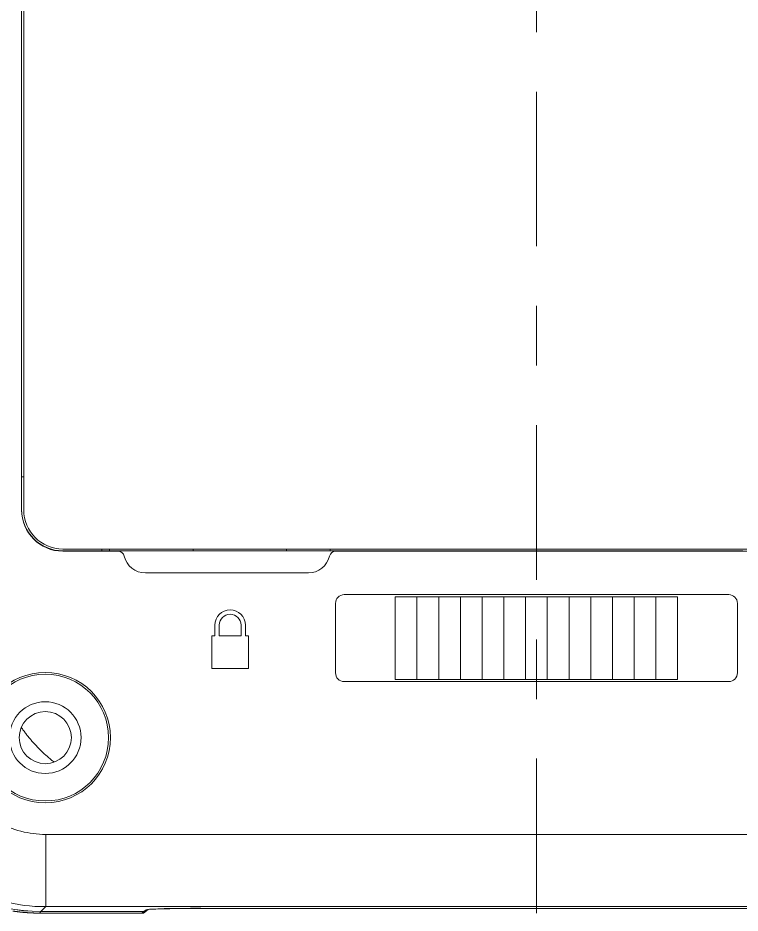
# Model space of a CAD drawing. Header units: inches. Extents: x 0 to 40, y 35.9 to 64.1.
# Drawn here: x 16.544 to 18.782, y 42.383 to 45.155 of the extents above; entities that cross this region are included whole.
import ezdxf

# ---------------------------------------------------------------- set-up
doc = ezdxf.new("R2010")
doc.units = ezdxf.units.IN
doc.header["$MEASUREMENT"] = 0
doc.linetypes.add('AI-Linetype-5', pattern=[1.032687, 0.478297, -0.184797, 0.184797, -0.184797])
doc.layers.add('1', color=7, linetype='Continuous')
doc.layers.add('2', color=7, linetype='Continuous')

# ---------------------------------------------------------------- blocks, each defined once
blk = doc.blocks.new('block 101')
at = {"layer": '1', "color": 7, "lineweight": 18, "true_color": 0xffffff}
blk.add_lwpolyline([(19.6179, 43.5103), (16.6832, 43.5103)], dxfattribs=at)
blk = doc.blocks.new('block 103')
at = {"layer": '1', "color": 163, "lineweight": 18, "true_color": 0x667fcc}
blk.add_lwpolyline([(18.1169, 43.1064), (18.1169, 43.3621)], dxfattribs=at)
blk = doc.blocks.new('block 104')
at = {"layer": '1', "color": 163, "lineweight": 18, "true_color": 0x667fcc}
blk.add_lwpolyline([(17.7131, 43.3621), (17.7804, 43.3621)], dxfattribs=at)
blk = doc.blocks.new('block 105')
at = {"layer": '1', "color": 163, "lineweight": 18, "true_color": 0x667fcc}
blk.add_lwpolyline([(18.0496, 43.1064), (18.1169, 43.1064)], dxfattribs=at)
blk = doc.blocks.new('block 106')
at = {"layer": '1', "color": 163, "lineweight": 18, "true_color": 0x667fcc}
blk.add_lwpolyline([(17.7131, 43.1064), (17.7804, 43.1064)], dxfattribs=at)
blk = doc.blocks.new('block 107')
at = {"layer": '1', "color": 163, "lineweight": 18, "true_color": 0x667fcc}
blk.add_lwpolyline([(18.3188, 43.1064), (18.3188, 43.3621)], dxfattribs=at)
blk = doc.blocks.new('block 108')
at = {"layer": '1', "color": 163, "lineweight": 18, "true_color": 0x667fcc}
blk.add_lwpolyline([(17.0871, 43.505), (17.0871, 43.5103)], dxfattribs=at)
blk = doc.blocks.new('block 109')
at = {"layer": '1', "color": 163, "lineweight": 18, "true_color": 0x667fcc}
blk.add_lwpolyline([(18.1169, 43.3621), (18.1842, 43.3621)], dxfattribs=at)
blk = doc.blocks.new('block 110')
at = {"layer": '1', "color": 163, "lineweight": 18, "true_color": 0x667fcc}
blk.add_lwpolyline([(17.7131, 43.1064), (17.7131, 43.3621)], dxfattribs=at)
blk = doc.blocks.new('block 111')
at = {"layer": '1', "color": 163, "lineweight": 18, "true_color": 0x667fcc}
blk.add_lwpolyline([(18.5881, 43.3621), (18.5208, 43.3621)], dxfattribs=at)
blk = doc.blocks.new('block 112')
at = {"layer": '1', "color": 163, "lineweight": 18, "true_color": 0x667fcc}
blk.add_lwpolyline([(18.1842, 43.1064), (18.2515, 43.1064)], dxfattribs=at)
blk = doc.blocks.new('block 113')
at = {"layer": '1', "color": 163, "lineweight": 18, "true_color": 0x667fcc}
blk.add_lwpolyline([(18.1842, 43.1064), (18.1842, 43.3621)], dxfattribs=at)
blk = doc.blocks.new('block 114')
at = {"layer": '1', "color": 163, "lineweight": 18, "true_color": 0x667fcc}
blk.add_lwpolyline([(18.3861, 43.3621), (18.3188, 43.3621)], dxfattribs=at)
blk = doc.blocks.new('block 115')
at = {"layer": '1', "color": 163, "lineweight": 18, "true_color": 0x667fcc}
blk.add_lwpolyline([(18.2515, 43.1064), (18.2515, 43.3621)], dxfattribs=at)
blk = doc.blocks.new('block 116')
at = {"layer": '1', "color": 163, "lineweight": 18, "true_color": 0x667fcc}
blk.add_lwpolyline([(17.9823, 43.3621), (17.915, 43.3621)], dxfattribs=at)
blk = doc.blocks.new('block 117')
at = {"layer": '1', "color": 163, "lineweight": 18, "true_color": 0x667fcc}
blk.add_lwpolyline([(17.3765, 43.5103), (17.3765, 43.505)], dxfattribs=at)
blk = doc.blocks.new('block 118')
at = {"layer": '1', "color": 163, "lineweight": 18, "true_color": 0x667fcc}
blk.add_lwpolyline([(18.3188, 43.1064), (18.3861, 43.1064)], dxfattribs=at)
blk = doc.blocks.new('block 120')
at = {"layer": '1', "color": 163, "lineweight": 18, "true_color": 0x667fcc}
blk.add_lwpolyline([(17.9823, 43.3621), (18.0496, 43.3621)], dxfattribs=at)
blk = doc.blocks.new('block 121')
at = {"layer": '1', "color": 163, "lineweight": 18, "true_color": 0x667fcc}
blk.add_lwpolyline([(18.4534, 43.1064), (18.5208, 43.1064)], dxfattribs=at)
blk = doc.blocks.new('block 122')
at = {"layer": '1', "color": 163, "lineweight": 18, "true_color": 0x667fcc}
blk.add_lwpolyline([(18.5208, 43.3621), (18.4534, 43.3621)], dxfattribs=at)
blk = doc.blocks.new('block 123')
at = {"layer": '1', "color": 163, "lineweight": 18, "true_color": 0x667fcc}
blk.add_lwpolyline([(18.1169, 43.3621), (18.0496, 43.3621)], dxfattribs=at)
blk = doc.blocks.new('block 125')
at = {"layer": '1', "color": 163, "lineweight": 18, "true_color": 0x667fcc}
blk.add_lwpolyline([(18.1842, 43.1064), (18.1169, 43.1064)], dxfattribs=at)
blk = doc.blocks.new('block 126')
at = {"layer": '1', "color": 163, "lineweight": 18, "true_color": 0x667fcc}
blk.add_lwpolyline([(18.5881, 43.1064), (18.5208, 43.1064)], dxfattribs=at)
blk = doc.blocks.new('block 127')
at = {"layer": '1', "color": 163, "lineweight": 18, "true_color": 0x667fcc}
blk.add_lwpolyline([(17.915, 43.1064), (17.9823, 43.1064)], dxfattribs=at)
blk = doc.blocks.new('block 128')
at = {"layer": '1', "color": 163, "lineweight": 18, "true_color": 0x667fcc}
blk.add_lwpolyline([(18.3188, 43.1064), (18.2515, 43.1064)], dxfattribs=at)
blk = doc.blocks.new('block 129')
at = {"layer": '1', "color": 163, "lineweight": 18, "true_color": 0x667fcc}
blk.add_lwpolyline([(18.4534, 43.1064), (18.4534, 43.3621)], dxfattribs=at)
blk = doc.blocks.new('block 130')
at = {"layer": '1', "color": 163, "lineweight": 18, "true_color": 0x667fcc}
blk.add_lwpolyline([(17.7804, 43.1064), (17.8477, 43.1064)], dxfattribs=at)
blk = doc.blocks.new('block 131')
at = {"layer": '1', "color": 163, "lineweight": 18, "true_color": 0x667fcc}
blk.add_lwpolyline([(18.3861, 43.1064), (18.3861, 43.3621)], dxfattribs=at)
blk = doc.blocks.new('block 132')
at = {"layer": '1', "color": 163, "lineweight": 18, "true_color": 0x667fcc}
blk.add_lwpolyline([(18.3861, 43.3621), (18.4534, 43.3621)], dxfattribs=at)
blk = doc.blocks.new('block 133')
at = {"layer": '1', "color": 163, "lineweight": 18, "true_color": 0x667fcc}
blk.add_lwpolyline([(17.915, 43.1064), (17.8477, 43.1064)], dxfattribs=at)
blk = doc.blocks.new('block 134')
at = {"layer": '1', "color": 163, "lineweight": 18, "true_color": 0x667fcc}
blk.add_lwpolyline([(18.0496, 43.1064), (18.0496, 43.3621)], dxfattribs=at)
blk = doc.blocks.new('block 135')
at = {"layer": '1', "color": 163, "lineweight": 18, "true_color": 0x667fcc}
blk.add_lwpolyline([(18.2515, 43.3621), (18.1842, 43.3621)], dxfattribs=at)
blk = doc.blocks.new('block 136')
at = {"layer": '1', "color": 163, "lineweight": 18, "true_color": 0x667fcc}
blk.add_lwpolyline([(17.915, 43.1064), (17.915, 43.3621)], dxfattribs=at)
blk = doc.blocks.new('block 137')
at = {"layer": '1', "color": 163, "lineweight": 18, "true_color": 0x667fcc}
blk.add_lwpolyline([(18.2515, 43.3621), (18.3188, 43.3621)], dxfattribs=at)
blk = doc.blocks.new('block 138')
at = {"layer": '1', "color": 163, "lineweight": 18, "true_color": 0x667fcc}
blk.add_lwpolyline([(18.5208, 43.1064), (18.5208, 43.3621)], dxfattribs=at)
blk = doc.blocks.new('block 139')
at = {"layer": '1', "color": 163, "lineweight": 18, "true_color": 0x667fcc}
blk.add_lwpolyline([(18.4534, 43.1064), (18.3861, 43.1064)], dxfattribs=at)
blk = doc.blocks.new('block 140')
at = {"layer": '1', "color": 163, "lineweight": 18, "true_color": 0x667fcc}
blk.add_lwpolyline([(18.0496, 43.1064), (17.9823, 43.1064)], dxfattribs=at)
blk = doc.blocks.new('block 141')
at = {"layer": '1', "color": 163, "lineweight": 18, "true_color": 0x667fcc}
blk.add_lwpolyline([(17.8477, 43.3621), (17.915, 43.3621)], dxfattribs=at)
blk = doc.blocks.new('block 142')
at = {"layer": '1', "color": 163, "lineweight": 18, "true_color": 0x667fcc}
blk.add_lwpolyline([(18.5881, 43.1064), (18.5881, 43.3621)], dxfattribs=at)
blk = doc.blocks.new('block 143')
at = {"layer": '1', "color": 163, "lineweight": 18, "true_color": 0x667fcc}
blk.add_lwpolyline([(17.8477, 43.3621), (17.7804, 43.3621)], dxfattribs=at)
blk = doc.blocks.new('block 144')
at = {"layer": '1', "color": 163, "lineweight": 18, "true_color": 0x667fcc}
blk.add_lwpolyline([(17.9823, 43.1064), (17.9823, 43.3621)], dxfattribs=at)
blk = doc.blocks.new('block 145')
at = {"layer": '1', "color": 163, "lineweight": 18, "true_color": 0x667fcc}
blk.add_lwpolyline([(17.7804, 43.1064), (17.7804, 43.3621)], dxfattribs=at)
blk = doc.blocks.new('block 146')
at = {"layer": '1', "color": 163, "lineweight": 18, "true_color": 0x667fcc}
blk.add_lwpolyline([(17.8477, 43.1064), (17.8477, 43.3621)], dxfattribs=at)
blk = doc.blocks.new('block 147')
at = {"layer": '1', "color": 43, "lineweight": 18, "true_color": 0xccb266}
blk.add_lwpolyline([(17.2352, 43.241), (17.1679, 43.241)], dxfattribs=at)
blk = doc.blocks.new('block 151')
at = {"layer": '1', "color": 43, "lineweight": 18, "true_color": 0xccb266}
blk.add_lwpolyline([(16.8044, 43.505), (17.5111, 43.505)], dxfattribs=at)
blk = doc.blocks.new('block 152')
at = {"layer": '1', "color": 43, "lineweight": 18, "true_color": 0xccb266}
blk.add_lwpolyline([(17.2486, 43.241), (17.2587, 43.241)], dxfattribs=at)
blk = doc.blocks.new('block 153')
at = {"layer": '1', "color": 43, "lineweight": 18, "true_color": 0xccb266}
blk.add_lwpolyline([(17.2486, 43.2746), (17.2486, 43.241)], dxfattribs=at)
blk = doc.blocks.new('block 155')
at = {"layer": '1', "color": 43, "lineweight": 18, "true_color": 0xccb266}
blk.add_lwpolyline([(17.5111, 43.5046), (17.5111, 43.5103)], dxfattribs=at)
blk = doc.blocks.new('block 160')
at = {"layer": '1', "color": 43, "lineweight": 18, "true_color": 0xccb266}
blk.add_lwpolyline([(16.5553, 43.7335), (16.5621, 43.7335)], dxfattribs=at)
blk = doc.blocks.new('block 164')
at = {"layer": '1', "color": 43, "lineweight": 18, "true_color": 0xccb266}
blk.add_lwpolyline([(16.6151, 42.3874), (16.63, 42.4025)], dxfattribs=at)
blk = doc.blocks.new('block 170')
at = {"layer": '1', "color": 43, "lineweight": 18, "true_color": 0xccb266}
blk.add_lwpolyline([(17.529, 43.5035), (19.6179, 43.5035)], dxfattribs=at)
blk = doc.blocks.new('block 172')
at = {"layer": '1', "color": 43, "lineweight": 18, "true_color": 0xccb266}
blk.add_lwpolyline([(17.1544, 43.2746), (17.1544, 43.241)], dxfattribs=at)
blk = doc.blocks.new('block 173')
at = {"layer": '1', "color": 43, "lineweight": 18, "true_color": 0xccb266}
blk.add_lwpolyline([(16.63, 42.4025), (19.6712, 42.4025)], dxfattribs=at)
blk = doc.blocks.new('block 174')
at = {"layer": '1', "color": 43, "lineweight": 18, "true_color": 0xccb266}
blk.add_lwpolyline([(17.2352, 43.2746), (17.2352, 43.241)], dxfattribs=at)
blk = doc.blocks.new('block 175')
at = {"layer": '1', "color": 43, "lineweight": 18, "true_color": 0xccb266}
blk.add_lwpolyline([(16.5553, 43.6314), (16.5553, 47.1798)], dxfattribs=at)
blk = doc.blocks.new('block 176')
at = {"layer": '1', "color": 43, "lineweight": 18, "true_color": 0xccb266}
blk.add_lwpolyline([(17.1443, 43.14), (17.1443, 43.241)], dxfattribs=at)
blk = doc.blocks.new('block 177')
at = {"layer": '1', "color": 43, "lineweight": 18, "true_color": 0xccb266}
blk.add_lwpolyline([(16.8044, 43.5046), (16.6832, 43.5046)], dxfattribs=at)
blk = doc.blocks.new('block 178')
at = {"layer": '1', "color": 143, "lineweight": 18, "true_color": 0x66b2cc}
blk.add_lwpolyline([(16.8279, 43.5103), (16.8279, 43.505)], dxfattribs=at)
blk = doc.blocks.new('block 183')
at = {"layer": '1', "color": 43, "lineweight": 18, "true_color": 0xccb266}
blk.add_lwpolyline([(16.939, 43.4362), (17.4438, 43.4362)], dxfattribs=at)
blk = doc.blocks.new('block 186')
at = {"layer": '1', "color": 43, "lineweight": 18, "true_color": 0xccb266}
blk.add_lwpolyline([(16.8044, 43.5046), (16.8044, 43.5103)], dxfattribs=at)
blk = doc.blocks.new('block 187')
at = {"layer": '1', "color": 43, "lineweight": 18, "true_color": 0xccb266}
blk.add_lwpolyline([(17.1679, 43.241), (17.1679, 43.2746)], dxfattribs=at)
blk = doc.blocks.new('block 189')
at = {"layer": '1', "color": 43, "lineweight": 18, "true_color": 0xccb266}
blk.add_lwpolyline([(17.5549, 43.3689), (18.7462, 43.3689)], dxfattribs=at)
blk = doc.blocks.new('block 190')
at = {"layer": '1', "color": 43, "lineweight": 18, "true_color": 0xccb266}
blk.add_lwpolyline([(16.6832, 43.5046), (16.6832, 43.5035)], dxfattribs=at)
blk = doc.blocks.new('block 192')
at = {"layer": '1', "color": 43, "lineweight": 18, "true_color": 0xccb266}
blk.add_lwpolyline([(19.1971, 42.3968), (17.1041, 42.3968)], dxfattribs=at)
blk = doc.blocks.new('block 193')
at = {"layer": '1', "color": 43, "lineweight": 18, "true_color": 0xccb266}
blk.add_lwpolyline([(19.6712, 42.6262), (16.63, 42.6262)], dxfattribs=at)
blk = doc.blocks.new('block 195')
at = {"layer": '1', "color": 43, "lineweight": 18, "true_color": 0xccb266}
blk.add_lwpolyline([(17.528, 43.342), (17.528, 43.1266)], dxfattribs=at)
blk = doc.blocks.new('block 197')
at = {"layer": '1', "color": 43, "lineweight": 18, "true_color": 0xccb266}
blk.add_lwpolyline([(16.8537, 43.5042), (17.5291, 43.5042)], dxfattribs=at)
blk = doc.blocks.new('block 199')
at = {"layer": '1', "color": 43, "lineweight": 18, "true_color": 0xccb266}
blk.add_lwpolyline([(18.7462, 43.0997), (17.5549, 43.0997)], dxfattribs=at)
blk = doc.blocks.new('block 203')
at = {"layer": '1', "color": 43, "lineweight": 18, "true_color": 0xccb266}
blk.add_lwpolyline([(16.9411, 42.3927), (16.934, 42.3874)], dxfattribs=at)
blk = doc.blocks.new('block 207')
at = {"layer": '1', "color": 43, "lineweight": 18, "true_color": 0xccb266}
blk.add_lwpolyline([(16.6832, 43.5035), (16.8539, 43.5035)], dxfattribs=at)
blk = doc.blocks.new('block 208')
at = {"layer": '1', "color": 43, "lineweight": 18, "true_color": 0xccb266}
blk.add_lwpolyline([(18.79, 43.5046), (17.5111, 43.5046)], dxfattribs=at)
blk = doc.blocks.new('block 211')
at = {"layer": '1', "color": 43, "lineweight": 18, "true_color": 0xccb266}
blk.add_lwpolyline([(17.1443, 43.241), (17.1544, 43.241)], dxfattribs=at)
blk = doc.blocks.new('block 217')
at = {"layer": '1', "color": 43, "lineweight": 18, "true_color": 0xccb266}
blk.add_lwpolyline([(17.2587, 43.14), (17.1443, 43.14)], dxfattribs=at)
blk = doc.blocks.new('block 219')
at = {"layer": '1', "color": 43, "lineweight": 18, "true_color": 0xccb266}
blk.add_lwpolyline([(17.2587, 43.241), (17.2587, 43.14)], dxfattribs=at)
blk = doc.blocks.new('block 220')
at = {"layer": '1', "color": 43, "lineweight": 18, "true_color": 0xccb266}
blk.add_lwpolyline([(16.6151, 42.3874), (16.934, 42.3874)], dxfattribs=at)
blk = doc.blocks.new('block 222')
at = {"layer": '1', "color": 43, "lineweight": 18, "true_color": 0xccb266}
blk.add_lwpolyline([(18.7732, 43.342), (18.7732, 43.1266)], dxfattribs=at)
blk = doc.blocks.new('block 226')
at = {"layer": '1', "color": 7, "lineweight": 18, "true_color": 0xffffff}
blk.add_lwpolyline([(16.5621, 43.6314), (16.5621, 47.1798)], dxfattribs=at)
blk = doc.blocks.new('block 495')
at = {"layer": '1', "color": 43, "lineweight": 18, "true_color": 0xccb266}
blk.add_open_spline([(16.8306, 42.9261), (16.8306, 43.0376), (16.7402, 43.128), (16.6287, 43.128), (16.5172, 43.128), (16.4268, 43.0376), (16.4268, 42.9261), (16.4268, 42.8145), (16.5172, 42.7241), (16.6287, 42.7241), (16.7402, 42.7241), (16.8306, 42.8145), (16.8306, 42.9261), (16.8306, 42.9261), (16.8306, 42.9261), (16.8306, 42.9261)], degree=3, knots=[0, 0, 0, 0, 1, 1, 1, 2, 2, 2, 3, 3, 3, 4, 4, 4, 5, 5, 5, 5], dxfattribs=at)
blk = doc.blocks.new('block 501')
at = {"layer": '1', "color": 43, "lineweight": 18, "true_color": 0xccb266}
blk.add_open_spline([(17.1679, 43.2746), (17.1679, 43.2932), (17.1829, 43.3083), (17.2015, 43.3083), (17.2201, 43.3083), (17.2352, 43.2932), (17.2352, 43.2746)], degree=3, knots=[0, 0, 0, 0, 1, 1, 1, 2, 2, 2, 2], dxfattribs=at)
blk = doc.blocks.new('block 515')
at = {"layer": '1', "color": 43, "lineweight": 18, "true_color": 0xccb266}
blk.add_open_spline([(16.8735, 43.488), (16.8807, 43.4576), (16.9078, 43.4362), (16.939, 43.4362)], degree=3, dxfattribs=at)
blk = doc.blocks.new('block 521')
at = {"layer": '1', "color": 43, "lineweight": 18, "true_color": 0xccb266}
blk.add_open_spline([(17.4438, 43.4362), (17.475, 43.4362), (17.5021, 43.4576), (17.5093, 43.488)], degree=3, dxfattribs=at)
blk = doc.blocks.new('block 525')
at = {"layer": '1', "color": 43, "lineweight": 18, "true_color": 0xccb266}
blk.add_open_spline([(17.5549, 43.3689), (17.54, 43.3689), (17.528, 43.3568), (17.528, 43.342)], degree=3, dxfattribs=at)
blk = doc.blocks.new('block 530')
at = {"layer": '1', "color": 43, "lineweight": 18, "true_color": 0xccb266}
blk.add_open_spline([(16.7398, 42.9261), (16.7398, 42.9874), (16.69, 43.0371), (16.6287, 43.0371), (16.5674, 43.0371), (16.5176, 42.9874), (16.5176, 42.9261), (16.5176, 42.8647), (16.5674, 42.815), (16.6287, 42.815), (16.69, 42.815), (16.7398, 42.8647), (16.7398, 42.9261), (16.7398, 42.9261), (16.7398, 42.9261), (16.7398, 42.9261)], degree=3, knots=[0, 0, 0, 0, 1, 1, 1, 2, 2, 2, 3, 3, 3, 4, 4, 4, 5, 5, 5, 5], dxfattribs=at)
blk = doc.blocks.new('block 531')
at = {"layer": '1', "color": 43, "lineweight": 18, "true_color": 0xccb266}
blk.add_open_spline([(17.2486, 43.2746), (17.2486, 43.3007), (17.2275, 43.3218), (17.2015, 43.3218), (17.1755, 43.3218), (17.1544, 43.3007), (17.1544, 43.2746)], degree=3, knots=[0, 0, 0, 0, 1, 1, 1, 2, 2, 2, 2], dxfattribs=at)
blk = doc.blocks.new('block 534')
at = {"layer": '1', "color": 43, "lineweight": 18, "true_color": 0xccb266}
blk.add_open_spline([(17.528, 43.1266), (17.528, 43.1117), (17.54, 43.0997), (17.5549, 43.0997)], degree=3, dxfattribs=at)
blk = doc.blocks.new('block 535')
at = {"layer": '1', "color": 43, "lineweight": 18, "true_color": 0xccb266}
blk.add_open_spline([(16.825, 42.9261), (16.825, 43.0345), (16.7371, 43.1224), (16.6287, 43.1224), (16.5203, 43.1224), (16.4324, 43.0345), (16.4324, 42.9261), (16.4324, 42.8176), (16.5203, 42.7298), (16.6287, 42.7298), (16.7371, 42.7298), (16.825, 42.8176), (16.825, 42.9261), (16.825, 42.9261), (16.825, 42.9261), (16.825, 42.9261)], degree=3, knots=[0, 0, 0, 0, 1, 1, 1, 2, 2, 2, 3, 3, 3, 4, 4, 4, 5, 5, 5, 5], dxfattribs=at)
blk = doc.blocks.new('block 536')
at = {"layer": '1', "color": 43, "lineweight": 18, "true_color": 0xccb266}
blk.add_open_spline([(18.7462, 43.0997), (18.7611, 43.0997), (18.7732, 43.1117), (18.7732, 43.1266)], degree=3, dxfattribs=at)
blk = doc.blocks.new('block 537')
at = {"layer": '1', "color": 43, "lineweight": 18, "true_color": 0xccb266}
blk.add_open_spline([(18.7732, 43.342), (18.7732, 43.3568), (18.7611, 43.3689), (18.7462, 43.3689)], degree=3, dxfattribs=at)
blk = doc.blocks.new('block 555')
at = {"layer": '1', "color": 43, "lineweight": 18, "true_color": 0xccb266}
blk.add_open_spline([(17.5093, 43.488), (17.5115, 43.4971), (17.5196, 43.5035), (17.529, 43.5035)], degree=3, dxfattribs=at)
blk = doc.blocks.new('block 557')
at = {"layer": '1', "color": 43, "lineweight": 18, "true_color": 0xccb266}
blk.add_open_spline([(16.6832, 43.5046), (16.6126, 43.5046), (16.5553, 43.5619), (16.5553, 43.6325)], degree=3, dxfattribs=at)
blk = doc.blocks.new('block 558')
at = {"layer": '1', "color": 43, "lineweight": 18, "true_color": 0xccb266}
blk.add_open_spline([(16.5553, 43.6314), (16.5553, 43.5608), (16.6126, 43.5035), (16.6832, 43.5035)], degree=3, dxfattribs=at)
blk = doc.blocks.new('block 560')
at = {"layer": '1', "color": 43, "lineweight": 18, "true_color": 0xccb266}
blk.add_open_spline([(16.8539, 43.5035), (16.8632, 43.5035), (16.8714, 43.4971), (16.8735, 43.488)], degree=3, dxfattribs=at)
blk = doc.blocks.new('block 562')
at = {"layer": '1', "color": 43, "lineweight": 18, "true_color": 0xccb266}
blk.add_open_spline([(16.8537, 43.5042), (16.8631, 43.5042), (16.8713, 43.4977), (16.8734, 43.4885)], degree=3, dxfattribs=at)
blk = doc.blocks.new('block 565')
at = {"layer": '1', "color": 43, "lineweight": 18, "true_color": 0xccb266}
blk.add_open_spline([(16.0799, 42.9125), (16.0854, 42.6208), (16.3234, 42.3873), (16.6151, 42.3874)], degree=3, dxfattribs=at)
blk = doc.blocks.new('block 566')
at = {"layer": '1', "color": 43, "lineweight": 18, "true_color": 0xccb266}
blk.add_open_spline([(17.5291, 43.5042), (17.5197, 43.5042), (17.5115, 43.4977), (17.5094, 43.4885)], degree=3, dxfattribs=at)
blk = doc.blocks.new('block 567')
at = {"layer": '1', "color": 43, "lineweight": 18, "true_color": 0xccb266}
blk.add_open_spline([(16.9411, 42.3927), (16.9442, 42.395), (17.0162, 42.3968), (17.1041, 42.3968)], degree=3, dxfattribs=at)
blk = doc.blocks.new('block 572')
at = {"layer": '1', "color": 7, "lineweight": 18, "true_color": 0xffffff}
blk.add_open_spline([(16.5621, 43.6314), (16.5621, 43.5645), (16.6163, 43.5103), (16.6832, 43.5103)], degree=3, dxfattribs=at)
blk = doc.blocks.new('block 634')
at = {"layer": '1', "color": 43, "lineweight": 18, "true_color": 0xccb266}
blk.add_open_spline([(16.8735, 43.488), (16.8735, 43.4881), (16.8735, 43.4881), (16.8735, 43.4881), (16.8734, 43.4883), (16.8734, 43.4883), (16.8734, 43.4883), (16.8734, 43.4885), (16.8734, 43.4885), (16.8734, 43.4885)], degree=3, knots=[0, 0, 0, 0, 1, 1, 1, 2, 2, 2, 3, 3, 3, 3], dxfattribs=at)
blk = doc.blocks.new('block 637')
at = {"layer": '1', "color": 43, "lineweight": 18, "true_color": 0xccb266}
blk.add_open_spline([(16.8539, 43.5035), (16.8538, 43.5037), (16.8538, 43.5037), (16.8538, 43.5037), (16.8538, 43.5038), (16.8538, 43.5039), (16.8538, 43.5039), (16.8537, 43.504), (16.8537, 43.504), (16.8537, 43.504)], degree=3, knots=[0, 0, 0, 0, 1, 1, 1, 2, 2, 2, 3, 3, 3, 3], dxfattribs=at)
blk = doc.blocks.new('block 639')
at = {"layer": '1', "color": 43, "lineweight": 18, "true_color": 0xccb266}
blk.add_lwpolyline([(16.63, 42.4025), (16.63, 42.4028), (16.63, 42.4033), (16.63, 42.404), (16.63, 42.405), (16.63, 42.4061), (16.63, 42.4075), (16.63, 42.4091), (16.63, 42.4108), (16.63, 42.4128), (16.63, 42.415), (16.63, 42.4174), (16.63, 42.42), (16.63, 42.4227), (16.63, 42.4257), (16.63, 42.4289), (16.63, 42.4322), (16.63, 42.4357), (16.63, 42.4394), (16.63, 42.4433), (16.63, 42.4473), (16.63, 42.4515), (16.63, 42.4559), (16.63, 42.4605), (16.63, 42.4651), (16.63, 42.47), (16.63, 42.4751), (16.63, 42.4802), (16.63, 42.4855), (16.63, 42.491), (16.63, 42.4966), (16.63, 42.5023), (16.63, 42.5081), (16.63, 42.5141), (16.63, 42.5201), (16.63, 42.5262), (16.63, 42.5325), (16.63, 42.5388), (16.63, 42.5452), (16.63, 42.5517), (16.63, 42.5582), (16.63, 42.5648), (16.63, 42.5715), (16.63, 42.5782), (16.63, 42.585), (16.63, 42.5918), (16.63, 42.5986), (16.63, 42.6055), (16.63, 42.6124), (16.63, 42.6193), (16.63, 42.6262)], dxfattribs=at)
blk = doc.blocks.new('block 652')
at = {"layer": '1', "color": 43, "lineweight": 18, "true_color": 0xccb266}
blk.add_lwpolyline([(16.63, 42.6262), (16.6203, 42.6263), (16.6106, 42.6268), (16.601, 42.6276), (16.5914, 42.6287), (16.5818, 42.6301), (16.5723, 42.6317), (16.5629, 42.6337), (16.5535, 42.636), (16.5441, 42.6385), (16.5349, 42.6413), (16.5257, 42.6444), (16.5167, 42.6478), (16.5077, 42.6515), (16.4989, 42.6554), (16.4902, 42.6596), (16.4816, 42.6641), (16.4732, 42.6687), (16.4649, 42.6737), (16.4567, 42.6789), (16.4488, 42.6844), (16.441, 42.6901), (16.4334, 42.6961), (16.4259, 42.7023), (16.4187, 42.7087), (16.4117, 42.7154), (16.4049, 42.7223), (16.3984, 42.7293), (16.392, 42.7367), (16.3859, 42.7441), (16.3801, 42.7518), (16.3745, 42.7597), (16.3691, 42.7677), (16.3639, 42.7759), (16.3591, 42.7843), (16.3545, 42.7928), (16.3501, 42.8014), (16.346, 42.8101), (16.3422, 42.819), (16.3386, 42.828), (16.3354, 42.8371), (16.3323, 42.8463), (16.3296, 42.8556), (16.3272, 42.8649), (16.325, 42.8744), (16.3232, 42.8838), (16.3216, 42.8934), (16.3203, 42.9029), (16.3194, 42.9126), (16.3187, 42.9222), (16.3184, 42.9319)], dxfattribs=at)
blk = doc.blocks.new('block 653')
at = {"layer": '1', "color": 43, "lineweight": 18, "true_color": 0xccb266}
blk.add_lwpolyline([(16.0947, 42.9276), (16.0956, 42.9111), (16.0967, 42.8945), (16.0981, 42.8781), (16.1001, 42.8616), (16.1026, 42.8453), (16.1058, 42.829), (16.1094, 42.8128), (16.1136, 42.7968), (16.1182, 42.7809), (16.1233, 42.7651), (16.1289, 42.7495), (16.1349, 42.7341), (16.1415, 42.7189), (16.1485, 42.7039), (16.156, 42.6891), (16.1639, 42.6745), (16.1723, 42.6603), (16.1811, 42.6462), (16.1903, 42.6325), (16.2, 42.619), (16.21, 42.6059), (16.2205, 42.593), (16.2314, 42.5805), (16.2426, 42.5684), (16.2542, 42.5566), (16.2662, 42.5451), (16.2786, 42.534), (16.2913, 42.5233), (16.3044, 42.513), (16.3177, 42.5031), (16.3314, 42.4936), (16.3454, 42.4845), (16.3596, 42.4758), (16.3742, 42.4676), (16.3889, 42.4599), (16.4039, 42.4526), (16.4192, 42.4457), (16.4346, 42.4394), (16.4503, 42.4336), (16.4661, 42.4282), (16.4821, 42.4234), (16.4982, 42.419), (16.5145, 42.4152), (16.5308, 42.4118), (16.5472, 42.409), (16.5637, 42.4066), (16.5803, 42.4048), (16.5968, 42.4035), (16.6134, 42.4027), (16.63, 42.4025)], dxfattribs=at)
blk = doc.blocks.new('block 654')
at = {"layer": '1', "color": 43, "lineweight": 18, "true_color": 0xccb266}
blk.add_open_spline([(17.5094, 43.4885), (17.5094, 43.4883), (17.5094, 43.4883), (17.5094, 43.4883), (17.5094, 43.4882), (17.5094, 43.4882), (17.5094, 43.4882), (17.5093, 43.488), (17.5093, 43.488), (17.5093, 43.488)], degree=3, knots=[0, 0, 0, 0, 1, 1, 1, 2, 2, 2, 3, 3, 3, 3], dxfattribs=at)
blk = doc.blocks.new('block 662')
at = {"layer": '1', "color": 43, "lineweight": 18, "true_color": 0xccb266}
blk.add_open_spline([(17.5291, 43.5042), (17.5291, 43.504), (17.5291, 43.504), (17.5291, 43.504), (17.529, 43.5038), (17.529, 43.5038), (17.529, 43.5038), (17.529, 43.5037), (17.529, 43.5037), (17.529, 43.5037)], degree=3, knots=[0, 0, 0, 0, 1, 1, 1, 2, 2, 2, 3, 3, 3, 3], dxfattribs=at)
blk = doc.blocks.new('block 734')
at = {"layer": '1', "color": 1, "linetype": 'AI-Linetype-5', "lineweight": 18, "true_color": 0xff0000}
blk.add_lwpolyline([(18.1506, 42.3826), (18.1506, 53.4561)], dxfattribs=at)
blk = doc.blocks.new('block 870')
at = {"layer": '2', "color": 80, "lineweight": 18, "true_color": 0x3fff00}
blk.add_lwpolyline([(16.6104, 42.3826), (16.9276, 42.3826)], dxfattribs=at)
blk = doc.blocks.new('block 873')
at = {"layer": '2', "color": 80, "lineweight": 18, "true_color": 0x3fff00}
blk.add_lwpolyline([(16.9276, 42.3826), (16.934, 42.3874)], dxfattribs=at)
blk = doc.blocks.new('block 880')
at = {"layer": '2', "color": 80, "lineweight": 18, "true_color": 0x3fff00}
blk.add_lwpolyline([(16.6151, 42.3874), (16.934, 42.3874)], dxfattribs=at)
blk = doc.blocks.new('block 884')
at = {"layer": '2', "color": 7, "lineweight": 18, "true_color": 0xffffff}
blk.add_lwpolyline([(16.9475, 42.3937), (16.9475, 42.3935)], dxfattribs=at)
blk = doc.blocks.new('block 885')
at = {"layer": '2', "color": 7, "lineweight": 18, "true_color": 0xffffff}
blk.add_lwpolyline([(16.9329, 42.3826), (16.9329, 42.3865)], dxfattribs=at)
blk = doc.blocks.new('block 890')
at = {"layer": '2', "color": 7, "lineweight": 18, "true_color": 0xffffff}
blk.add_lwpolyline([(16.9329, 42.3826), (16.9276, 42.3826)], dxfattribs=at)
blk = doc.blocks.new('block 892')
at = {"layer": '2', "color": 7, "lineweight": 18, "true_color": 0xffffff}
blk.add_lwpolyline([(16.9475, 42.3935), (16.9329, 42.3826)], dxfattribs=at)
blk = doc.blocks.new('block 1115')
at = {"layer": '2', "color": 7, "lineweight": 18, "true_color": 0xffffff}
blk.add_open_spline([(16.5479, 42.9261), (16.5479, 42.9707), (16.5841, 43.0068), (16.6287, 43.0068), (16.6733, 43.0068), (16.7095, 42.9707), (16.7095, 42.9261), (16.7095, 42.8814), (16.6733, 42.8453), (16.6287, 42.8453), (16.5841, 42.8453), (16.5479, 42.8814), (16.5479, 42.9261), (16.5479, 42.9261), (16.5479, 42.9261), (16.5479, 42.9261)], degree=3, knots=[0, 0, 0, 0, 1, 1, 1, 2, 2, 2, 3, 3, 3, 4, 4, 4, 5, 5, 5, 5], dxfattribs=at)
blk = doc.blocks.new('block 1149')
at = {"layer": '2', "color": 80, "lineweight": 18, "true_color": 0x3fff00}
blk.add_open_spline([(16.0799, 42.9125), (16.0854, 42.6208), (16.3234, 42.3874), (16.6151, 42.3874)], degree=3, dxfattribs=at)
blk = doc.blocks.new('block 1155')
at = {"layer": '2', "color": 7, "lineweight": 18, "true_color": 0xffffff}
blk.add_open_spline([(16.9475, 42.3935), (16.9506, 42.3958), (17.0226, 42.3976), (17.1105, 42.3976)], degree=3, dxfattribs=at)
blk = doc.blocks.new('block 1393')
at = {"layer": '2', "color": 80, "lineweight": 18, "true_color": 0x3fff00}
blk.add_lwpolyline([(16.5608, 42.3849), (16.5601, 42.3849), (16.5595, 42.385), (16.5588, 42.385), (16.5581, 42.3851), (16.5575, 42.3852), (16.5568, 42.3853), (16.5561, 42.3853), (16.5555, 42.3854), (16.5548, 42.3855), (16.5542, 42.3855), (16.5535, 42.3856), (16.5528, 42.3857), (16.5522, 42.3857), (16.5515, 42.3858), (16.5509, 42.3859), (16.5502, 42.3859), (16.5495, 42.386), (16.5489, 42.3861), (16.5482, 42.3862), (16.5476, 42.3862), (16.5469, 42.3863), (16.5462, 42.3864), (16.5456, 42.3865), (16.5449, 42.3866), (16.5443, 42.3867), (16.5436, 42.3867), (16.5429, 42.3868), (16.5423, 42.3869), (16.5416, 42.387), (16.541, 42.3871), (16.5403, 42.3872), (16.5396, 42.3872), (16.539, 42.3874), (16.5383, 42.3874), (16.5377, 42.3875), (16.537, 42.3876), (16.5364, 42.3877), (16.5357, 42.3878), (16.535, 42.3879), (16.5344, 42.388), (16.5337, 42.3881), (16.5331, 42.3882), (16.5324, 42.3883), (16.5317, 42.3884), (16.5311, 42.3885), (16.5304, 42.3886), (16.5298, 42.3887), (16.5291, 42.3888), (16.5285, 42.3889), (16.5278, 42.389)], dxfattribs=at)
blk = doc.blocks.new('block 1398')
at = {"layer": '2', "color": 80, "lineweight": 18, "true_color": 0x3fff00}
blk.add_open_spline([(16.6151, 42.3874), (16.615, 42.3872), (16.615, 42.3871), (16.615, 42.3871), (16.6149, 42.387), (16.6148, 42.3869), (16.6148, 42.3869), (16.6147, 42.3869), (16.6146, 42.3868), (16.6146, 42.3868), (16.6145, 42.3867), (16.6144, 42.3866), (16.6144, 42.3866), (16.6143, 42.3865), (16.6142, 42.3864), (16.6142, 42.3864), (16.6141, 42.3863), (16.614, 42.3862), (16.614, 42.3862), (16.6139, 42.3861), (16.6138, 42.386), (16.6138, 42.386), (16.6137, 42.3859), (16.6136, 42.3858), (16.6136, 42.3858), (16.6135, 42.3857), (16.6134, 42.3856), (16.6134, 42.3856), (16.6134, 42.3855), (16.6132, 42.3854), (16.6132, 42.3854), (16.6132, 42.3853), (16.6131, 42.3852), (16.6131, 42.3852), (16.613, 42.3851), (16.6129, 42.385), (16.6129, 42.385), (16.6128, 42.3849), (16.6127, 42.3848), (16.6127, 42.3848), (16.6126, 42.3848), (16.6125, 42.3847), (16.6125, 42.3847), (16.6124, 42.3846), (16.6123, 42.3845), (16.6123, 42.3845), (16.6122, 42.3844), (16.6121, 42.3843), (16.6121, 42.3843), (16.612, 42.3842), (16.6119, 42.3841), (16.6119, 42.3841), (16.6119, 42.384), (16.6118, 42.3839), (16.6118, 42.3839), (16.6117, 42.3838), (16.6116, 42.3837), (16.6116, 42.3837), (16.6115, 42.3836), (16.6114, 42.3835), (16.6114, 42.3835), (16.6113, 42.3834), (16.6112, 42.3833), (16.6112, 42.3833), (16.6111, 42.3832), (16.611, 42.3831), (16.611, 42.3831), (16.6109, 42.383), (16.6108, 42.3829), (16.6108, 42.3829), (16.6107, 42.3828), (16.6106, 42.3827), (16.6106, 42.3827), (16.6105, 42.3827), (16.6104, 42.3826), (16.6104, 42.3826)], degree=3, knots=[0, 0, 0, 0, 1, 1, 1, 2, 2, 2, 3, 3, 3, 4, 4, 4, 5, 5, 5, 6, 6, 6, 7, 7, 7, 8, 8, 8, 9, 9, 9, 10, 10, 10, 11, 11, 11, 12, 12, 12, 13, 13, 13, 14, 14, 14, 15, 15, 15, 16, 16, 16, 17, 17, 17, 18, 18, 18, 19, 19, 19, 20, 20, 20, 21, 21, 21, 22, 22, 22, 23, 23, 23, 24, 24, 24, 25, 25, 25, 25], dxfattribs=at)
blk = doc.blocks.new('block 1405')
at = {"layer": '2', "color": 80, "lineweight": 18, "true_color": 0x3fff00}
blk.add_lwpolyline([(16.6104, 42.3826), (16.6094, 42.3826), (16.6085, 42.3826), (16.6075, 42.3826), (16.6065, 42.3826), (16.6055, 42.3826), (16.6045, 42.3826), (16.6035, 42.3826), (16.6025, 42.3826), (16.6015, 42.3826), (16.6005, 42.3827), (16.5995, 42.3827), (16.5985, 42.3827), (16.5975, 42.3827), (16.5965, 42.3827), (16.5955, 42.3828), (16.5945, 42.3828), (16.5935, 42.3828), (16.5926, 42.3829), (16.5916, 42.3829), (16.5906, 42.3829), (16.5896, 42.383), (16.5886, 42.383), (16.5876, 42.383), (16.5866, 42.3831), (16.5856, 42.3831), (16.5846, 42.3832), (16.5836, 42.3832), (16.5826, 42.3833), (16.5816, 42.3833), (16.5806, 42.3834), (16.5796, 42.3834), (16.5786, 42.3835), (16.5777, 42.3836), (16.5767, 42.3836), (16.5757, 42.3837), (16.5747, 42.3838), (16.5737, 42.3838), (16.5727, 42.3839), (16.5717, 42.384), (16.5707, 42.384), (16.5697, 42.3841), (16.5687, 42.3842), (16.5677, 42.3843), (16.5667, 42.3844), (16.5657, 42.3844), (16.5647, 42.3845), (16.5637, 42.3846), (16.5628, 42.3847), (16.5618, 42.3848), (16.5608, 42.3849)], dxfattribs=at)
blk = doc.blocks.new('block 1421')
at = {"layer": '2', "color": 7, "lineweight": 18, "true_color": 0xffffff}
blk.add_lwpolyline([(16.5544, 42.9578), (16.5561, 42.9553), (16.5579, 42.9529), (16.5596, 42.9505), (16.5613, 42.9481), (16.5631, 42.9457), (16.5649, 42.9433), (16.5667, 42.9409), (16.5685, 42.9386), (16.5703, 42.9362), (16.5721, 42.9339), (16.574, 42.9316), (16.5759, 42.9293), (16.5777, 42.9269), (16.5796, 42.9246), (16.5815, 42.9224), (16.5835, 42.9201), (16.5854, 42.9178), (16.5873, 42.9156), (16.5893, 42.9133), (16.5913, 42.9111), (16.5933, 42.9089), (16.5953, 42.9067), (16.5973, 42.9045), (16.5993, 42.9023), (16.6013, 42.9002), (16.6034, 42.898), (16.6054, 42.8958), (16.6075, 42.8937), (16.6096, 42.8916), (16.6117, 42.8895), (16.6138, 42.8874), (16.616, 42.8853), (16.6181, 42.8833), (16.6203, 42.8812), (16.6224, 42.8792), (16.6246, 42.8771), (16.6268, 42.8751), (16.629, 42.8731), (16.6312, 42.8711), (16.6334, 42.8692), (16.6357, 42.8672), (16.6379, 42.8653), (16.6402, 42.8633), (16.6424, 42.8614), (16.6447, 42.8595), (16.647, 42.8576), (16.6493, 42.8557), (16.6516, 42.8539), (16.654, 42.852), (16.6563, 42.8502)], dxfattribs=at)

msp = doc.modelspace()

# ---------------------------------------------------------------- block references
at = {"layer": '1'}
for name in ['block 734', 'block 175', 'block 226', 'block 160', 'block 557', 'block 558', 'block 572', 'block 101', 'block 186', 'block 178', 'block 108', 'block 117', 'block 155', 'block 177', 'block 190', 'block 207', 'block 151', 'block 197', 'block 562', 'block 637', 'block 560', 'block 634', 'block 515', 'block 521', 'block 555', 'block 654', 'block 566', 'block 208', 'block 662', 'block 170', 'block 183', 'block 525', 'block 189', 'block 537', 'block 195', 'block 104', 'block 110', 'block 143', 'block 145', 'block 141', 'block 146', 'block 116', 'block 136', 'block 120', 'block 144', 'block 123', 'block 134', 'block 103', 'block 109', 'block 113', 'block 135', 'block 115', 'block 137', 'block 107', 'block 114', 'block 131', 'block 132', 'block 122', 'block 129', 'block 111', 'block 138', 'block 142', 'block 222', 'block 531', 'block 501', 'block 172', 'block 187', 'block 174', 'block 153', 'block 176', 'block 211', 'block 147', 'block 152', 'block 219', 'block 495', 'block 535', 'block 217', 'block 534', 'block 536', 'block 199', 'block 106', 'block 130', 'block 133', 'block 127', 'block 140', 'block 105', 'block 125', 'block 112', 'block 128', 'block 118', 'block 139', 'block 121', 'block 126', 'block 530', 'block 653', 'block 652', 'block 565', 'block 193', 'block 639', 'block 164', 'block 173', 'block 567', 'block 192', 'block 220', 'block 203']:
    msp.add_blockref(name, (0, 0), dxfattribs=at)
at = {"layer": '2'}
for name in ['block 1115', 'block 1421', 'block 1149', 'block 1155', 'block 1393', 'block 1405', 'block 1398', 'block 870', 'block 880', 'block 873', 'block 890', 'block 892', 'block 885', 'block 884']:
    msp.add_blockref(name, (0, 0), dxfattribs=at)

doc.saveas('drawing.dxf')
